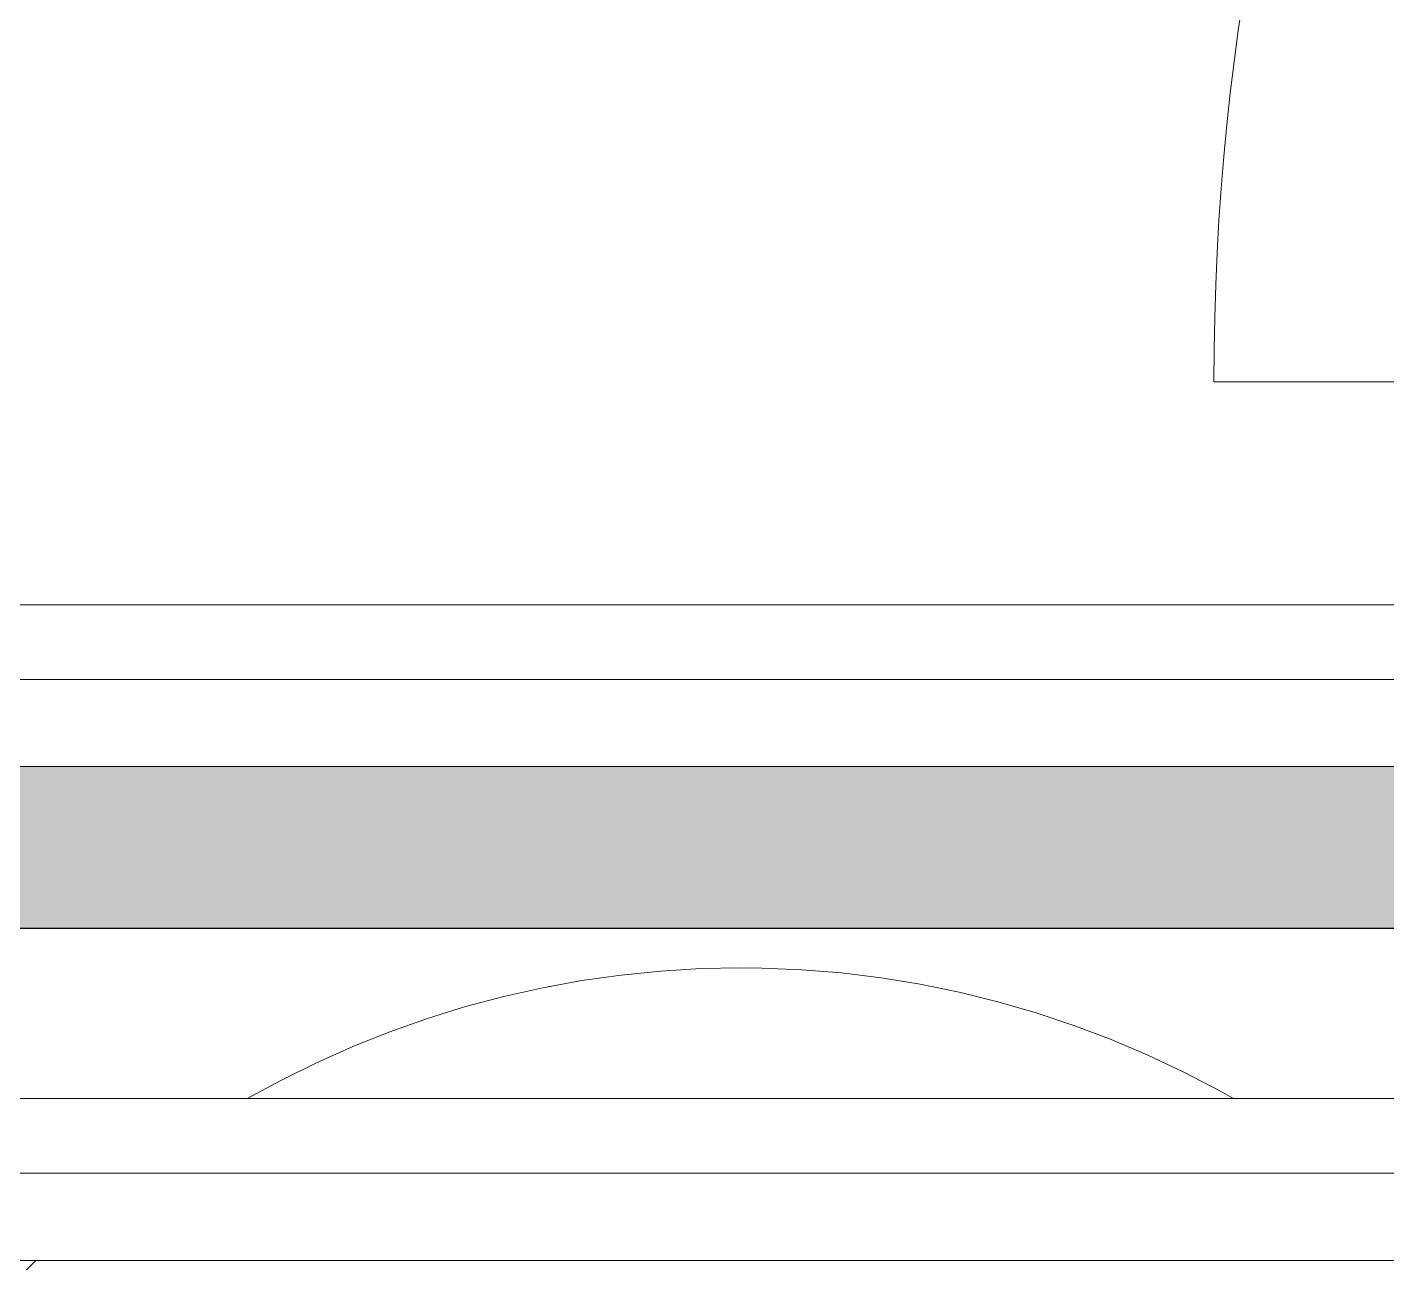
# Model space of a CAD drawing. Header units: millimetres. Extents: x 155927 to 317870, y -36033 to 97293.
# Drawn here: x 159662 to 160208, y 20418 to 20918 of the extents above; entities that cross this region are included whole.
import ezdxf

# ---------------------------------------------------------------- set-up
doc = ezdxf.new("R2010")
doc.units = ezdxf.units.MM
doc.header["$MEASUREMENT"] = 0
for name, color, linetype, lineweight in [('A-DOOR', 4, 'CONTINUOUS', 9), ('A-WALL-PATT', 7, 'CONTINUOUS', 9), ('I-FURN', 8, 'CONTINUOUS', 9), ('I-WALL', 7, 'CONTINUOUS', 9)]:
    doc.layers.add(name, color=color, linetype=linetype, lineweight=lineweight)

msp = doc.modelspace()

# ---------------------------------------------------------------- hatches: boundary and pattern name
at = {"layer": 'A-WALL-PATT'}
msp.add_hatch(color=256, dxfattribs=at).paths.add_polyline_path([(161148.83, 20555.61), (161148.83, 20657.61), (160937.67, 20657.61), (160937.67, 20620.54), (158537.67, 20620.54), (158537.67, 20657.61), (156862.83, 20657.61), (156862.83, 20555.61), (160985.37, 20555.61)], flags=0)

# ---------------------------------------------------------------- linework, layer by layer
at = {"layer": 'A-DOOR'}
msp.add_line((161148.83, 20775.11), (160138.83, 20775.11), dxfattribs=at)
msp.add_arc((161148.83, 20775.11), 1010, 90, 180, dxfattribs=at)
at = {"layer": 'I-FURN'}
for p, q in [((158537.67, 20685.54), (160937.67, 20685.54)), ((160937.67, 20655.54), (158537.67, 20655.54)), ((160937.67, 20655.54), (158537.67, 20655.54)), ((158537.67, 20620.54), (160937.67, 20620.54)), ((159900.74, 20536.8), (159884.9, 20534.57)), ((159916.66, 20538.4), (159900.74, 20536.8)), ((159932.63, 20539.36), (159916.66, 20538.4)), ((159948.63, 20539.68), (159932.63, 20539.36)), ((159957.26, 20539.59), (159948.63, 20539.68)), ((159973.25, 20538.92), (159957.26, 20539.59)), ((159989.2, 20537.62), (159973.25, 20538.92)), ((160005.08, 20535.68), (159989.2, 20537.62)), ((160020.87, 20533.1), (160005.08, 20535.68)), ((159869.16, 20531.71), (159853.55, 20528.22)), ((159884.9, 20534.57), (159869.16, 20531.71)), ((160036.54, 20529.9), (160020.87, 20533.1)), ((160052.08, 20526.07), (160036.54, 20529.9)), ((159838.09, 20524.1), (159822.8, 20519.38)), ((159853.55, 20528.22), (159838.09, 20524.1)), ((160067.44, 20521.63), (160052.08, 20526.07)), ((159822.8, 20519.38), (159807.72, 20514.04)), ((160082.62, 20516.57), (160067.44, 20521.63)), ((159807.72, 20514.04), (159792.86, 20508.11)), ((160097.59, 20510.91), (160082.62, 20516.57)), ((159792.86, 20508.11), (159778.25, 20501.58)), ((160112.31, 20504.66), (160097.59, 20510.91)), ((160126.78, 20497.82), (160112.31, 20504.66)), ((159778.25, 20501.58), (159763.92, 20494.48)), ((160140.96, 20490.41), (160126.78, 20497.82)), ((159763.92, 20494.48), (159750.46, 20487.13)), ((158537.67, 20487.13), (160937.67, 20487.13)), ((160146.67, 20487.13), (160140.96, 20490.41)), ((160937.67, 20457.13), (158537.67, 20457.13)), ((160937.67, 20457.13), (158537.67, 20457.13)), ((158537.67, 20422.13), (160937.67, 20422.13)), ((159665.49, 20422.13), (159661.69, 20418.36))]:
    msp.add_line(p, q, dxfattribs=at)
at = {"layer": 'I-WALL', "lineweight": 30}
msp.add_line((156862.83, 20555.61), (161148.83, 20555.61), dxfattribs=at)

doc.saveas('drawing.dxf')
